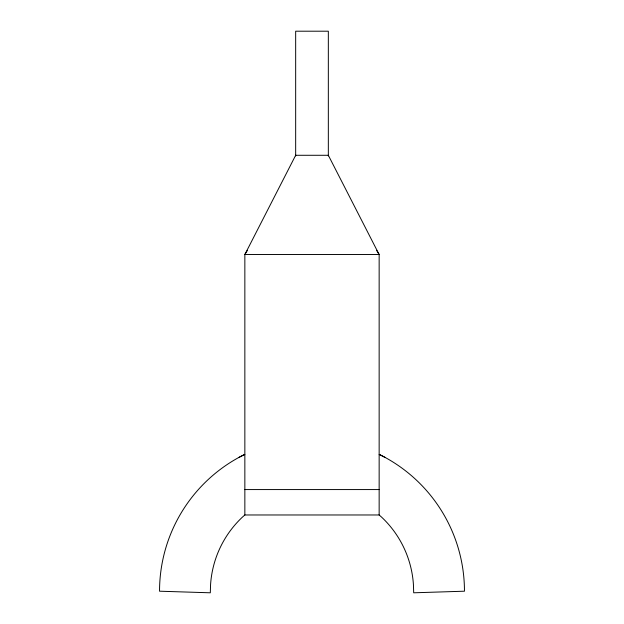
<?xml version="1.0" encoding="UTF-8"?>
<svg xmlns="http://www.w3.org/2000/svg" width="624" height="624" viewBox="0 0 624 624"><rect width="100%" height="100%" fill="white"/><g stroke="black" fill="none" stroke-linecap="round" stroke-linejoin="round"><path stroke-width="0.94" d="M247.416 250.38L244.85 254.53L244.85 514.972L242.424 517.117A101.642 101.642 0 0 0 210.561 584.821L210.311 592.8L159.541 591.201A152.459 152.459 0 0 1 244.499 454.506M238.555 457.603L244.85 454.397M244.85 489.567L379.15 489.567M244.85 514.972L379.15 514.972L381.576 517.117A101.642 101.642 0 0 1 413.439 584.821L413.689 592.8L464.459 591.201A152.459 152.459 0 0 0 379.501 454.506M379.15 454.397L385.445 457.603M376.584 250.38L379.15 254.53L379.15 514.972M328.333 155.914L328.333 31.2L295.667 31.2L295.667 155.914M295.667 155.282L244.85 254.53L379.15 254.53L328.333 155.282L295.667 155.282"/></g></svg>
